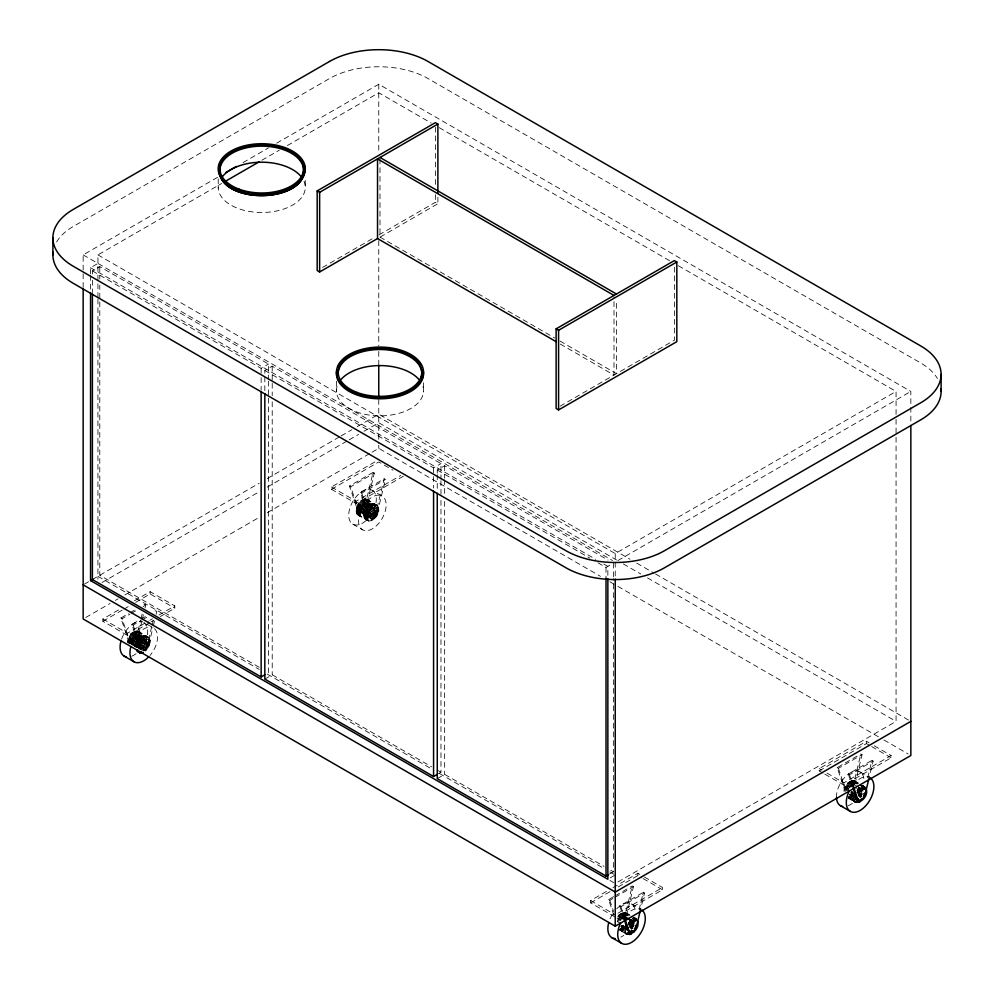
<?xml version="1.0" encoding="UTF-8"?>
<svg xmlns="http://www.w3.org/2000/svg" width="994" height="994" viewBox="0 0 994 994"><rect width="100%" height="100%" fill="white"/><g stroke="black" fill="none" stroke-linecap="round" stroke-linejoin="round"><path stroke-width="0.75" stroke-dasharray="4.97 3.73" d="M127.729 640.857L145.41 651.07L148.727 646.672L150.144 641.59L133.569 632.022L130.425 635.029L127.928 640.012L127.518 642.509L129.978 643.926M134.115 644.882C137.632 643.714 141.098 637.701 137.607 634.967C135.532 634.445 133.743 636.259 132.662 637.825C127.915 643.727 135.905 647.566 141.111 649.231A5.579 3.218 -60 0 0 141.657 649.939M146.404 642.658C146.752 635.601 138.029 641.292 138.651 645.715C138.303 652.772 147.013 647.082 146.404 642.658L134.525 635.787M378.739 508.841L362.835 499.659C372.8 496.602 368.575 512.966 362.164 514.793C352.535 517.911 356.187 502.243 362.164 500.044L378.739 509.611C380.081 516.395 366.885 527.168 365.966 516.221C364.624 509.437 377.832 498.665 378.739 509.611M359.816 509.959C358.983 505.809 367.097 499.187 367.656 505.909C368.476 510.071 360.375 516.694 359.816 509.959L371.334 516.619C375.347 515.252 377.024 504.915 370.924 507.797C366.898 509.164 365.22 519.489 371.334 516.619M137.445 647.392C136.613 640.795 149.448 630.979 150.144 641.59M843.931 791.311C843.583 785.633 853.622 775.482 856.555 784.017M129.344 642.832A5.579 3.218 -60 0 0 133.171 642.708A5.579 3.218 -60 0 0 136.414 637.713L140.639 620.306M140.986 618.852L142.39 613.049M141.869 621.014L137.657 638.421L136.414 637.713M142.217 619.56L143.621 613.758M145.025 607.955L145.733 605.048L144.49 604.34L141.869 605.855M151.722 626.705L147.51 644.112L148.74 644.833A5.579 3.218 -60 0 1 143.086 650.672M152.07 625.251L153.474 619.448M148.74 644.833L152.952 627.413M153.3 625.959L154.704 620.157M156.108 614.354L156.816 611.447L155.586 610.738L152.952 612.254M365.022 505.735L373.098 472.361L374.328 473.069L366.252 506.443L365.022 505.735A5.579 3.218 -60 0 1 361.269 511.04A5.579 3.218 -60 0 1 357.517 510.059L349.441 486.016L373.098 472.361M377.335 512.842L385.411 479.468L384.181 478.76L376.105 512.134L377.335 512.842A5.579 3.218 -60 0 1 373.582 518.16A5.579 3.218 -60 0 1 369.843 517.178L360.064 511.686M624.157 919.313L632.234 885.94L633.464 886.648L625.4 920.022M639.105 909.746L643.317 892.339L644.559 893.047L640.695 909.013M852.765 787.335L860.841 753.961L862.071 754.67L854.691 785.136M867.712 777.768L871.924 760.36L873.154 761.069L869.29 777.035M631.289 929.576L633.762 925.824L628.842 922.979M859.885 797.598L862.37 793.833L856.84 790.454M619.585 920.941C620.504 918.63 623.561 915.014 626.17 917.139M848.18 788.963L851.684 784.887L854.765 785.161M627.959 915.996C626.978 909.808 619.237 913.461 617.622 917.387L621.312 919.525M634.06 924.768L628.581 921.575L629.202 920.916M857.81 788.938L857.188 789.609L862.655 792.79M623.934 926.371L619.995 928.893L622.853 930.546M628.854 922.357C632.83 916.766 638.546 927.837 629.264 920.432M852.541 794.392L848.59 796.915L852.69 799.275M857.462 790.379C860.357 785.074 867.166 794.591 859.089 789.161M134.898 645.926C140.465 643.404 143.509 628.444 134.24 631.637L150.144 640.819M629.848 920.32L631.165 919.313M623.897 925.302L621.088 926.582L626.767 929.862M858.443 788.329L859.102 787.795M852.492 793.324L849.696 794.604L852.902 796.455M83.161 287.428L83.161 254.899L217.524 177.33M243.045 162.594L268.579 147.845M276.643 143.198L378.764 84.241L910.839 391.437L910.839 422.413M97.934 297.517L97.934 254.899L221.55 183.53M261.857 160.258L279.326 150.181M287.39 145.522L378.764 92.765L431.16 123.02M90.553 273.897L90.553 267.697L97.934 263.435M92.392 274.009L92.392 270.902L99.785 266.64L268.529 364.053L268.529 379.559M322.553 267.448L373.607 237.964M378.987 234.857L435.422 202.279L437.882 203.708L437.882 196.042M379.994 159.015L379.994 237.119L437.882 203.708M92.392 270.902L261.136 368.327L268.529 364.053M264.826 390.617L264.826 370.451L272.219 366.19L440.963 463.614L440.963 479.12M84.502 584.087L88.528 581.751M92.392 579.527L259.173 483.233M267.237 478.574L339.799 436.689M341.141 435.919L351.888 429.706M357.256 426.6L378.764 414.187L630.022 559.262M101.972 582.534L259.173 491.769M267.237 487.11L347.85 440.566M349.205 439.795L358.61 434.366M363.978 431.259L378.764 422.723L616.578 560.032M85.844 617.436L110.036 603.47M115.403 600.376L118.087 598.823M124.809 594.946L259.173 517.365M267.237 512.718L370.7 452.978M372.042 452.208L378.764 448.331L600.463 576.321M149.833 622.592L127.493 635.489L102.867 621.262L102.867 618.989L119.939 609.123M134.401 600.786L150.156 591.678L174.795 605.905L174.795 608.179L160.345 616.529M403.39 476.201L356.101 503.511L331.462 489.284L331.462 487.01L376.13 461.216M102.867 621.262L122.573 609.894M123.89 609.123L129.145 606.091M135.706 602.302L150.156 593.965L174.795 608.179M331.462 489.284L378.764 461.974L393.015 470.212M129.108 642.472A5.579 3.218 -60 0 1 128.922 642.049L120.846 617.995L128.735 613.447M130.04 612.689L136.613 608.887M120.846 617.995L122.076 618.703L129.965 614.155M131.27 613.397L136.526 610.366M143.099 606.564L145.733 605.048M349.441 486.016L350.683 486.725L374.328 473.069M140.005 648.448L131.929 624.394L139.819 619.846M141.123 619.088L146.379 616.056M368.6 516.47L360.536 492.415L384.181 478.76M131.929 624.394L133.159 625.102L141.049 620.554M142.366 619.796L147.621 616.765M360.536 492.415L361.766 493.123L385.411 479.468M102.867 618.989L127.493 633.215L148.516 621.076M149.833 620.318L152.455 618.802M159.028 615.013L174.795 605.905M331.462 487.01L356.101 501.237L400.768 475.443M151.15 621.834L153.772 620.318M264.826 370.451L433.57 467.876L440.963 463.614M437.261 473.107L437.261 470.013L444.653 465.739L608.042 560.069M560.069 406.223L674.367 340.234L674.367 265.187M264.826 679.076L272.219 674.814L431.582 766.821M97.934 254.899L615.236 553.559L896.066 391.437L896.066 417.766M597.966 562.79L606.005 567.425L612.167 563.871M617.933 560.541L910.839 391.437M438.491 773.655L440.963 772.226L440.963 497.733M437.261 778.625L444.653 774.363L604.017 866.37M609.695 873.912L613.397 871.788L613.397 578.67M610.316 877.826L615.236 874.981M617.933 881.964L896.066 721.383L896.066 436.354M644.385 877.019L662.538 887.505L662.538 889.779L615.236 917.077L590.61 902.863L590.61 900.589L607.682 890.723M612.938 887.692L637.899 873.279L643.093 876.273M823.094 773.121L819.205 770.884L819.205 768.611L866.507 741.3L869.091 742.791M590.61 902.863L610.316 891.481M618.193 886.934L637.899 875.552L641.789 877.801M819.205 770.884L866.507 743.574L870.396 745.823M613.82 915.151L608.589 899.595L613.845 896.551M615.162 895.793L632.234 885.94M845.26 791.659L837.184 767.604L860.841 753.961M608.589 899.595L609.819 900.303L613.758 898.029M615.075 897.271L633.464 886.648M837.184 767.604L838.414 768.325L862.071 754.67M623.946 918.717L619.672 905.994L643.317 892.339M852.554 786.739L848.267 774.015L871.924 760.36M619.672 905.994L620.902 906.702L644.559 893.047M848.267 774.015L849.51 774.724L873.154 761.069M617.87 913.287L662.538 887.505M826.983 773.096L843.844 782.825L891.133 755.527L891.133 757.801L843.844 785.098L824.386 773.879M861.102 786.639L861.748 786.428M632.495 918.618L636.023 918.655M862.394 786.291L864.618 786.676M132.662 644.87L131.63 644M439.224 127.679L670.329 261.111M678.393 265.758L896.066 391.437M379.994 237.119L554.664 337.972M560.044 341.079L616.466 373.657L616.466 300.138M560.268 344.048L614.006 375.073L614.006 296.97M636.744 563.138L654.201 573.215M655.555 573.998L910.839 721.383M623.3 563.909L640.77 573.998M647.492 577.874L896.066 721.383M83.161 254.899L612.553 560.541M90.553 267.697L595.754 559.386M603.818 564.033L607.856 566.369L607.856 577.203M437.261 470.013L589.927 558.156M609.869 581.751L616.578 585.628M617.933 586.41L878.597 736.902M883.964 740.008L908.156 753.974M874.285 745.786L891.133 755.527M871.688 746.569L891.133 757.801M372.253 490.328A19.507 11.269 -60 0 1 366.078 520.558A19.507 11.269 -60 0 1 349.18 510.792A19.507 11.269 -60 0 1 372.253 490.328L382.106 496.018A19.507 11.269 -60 0 1 375.931 526.236A19.507 11.269 -60 0 1 359.033 516.482A19.507 11.269 -60 0 1 382.106 496.018M859.996 771.928L868.619 776.91M366.525 499.162L377.322 505.399M854.268 780.762L861.376 784.862M862.158 785.26L865.066 786.999M365.978 499.025L377.72 505.797M853.722 780.625L861.115 784.887M861.761 785.26L865.463 787.397M365.407 498.976L378.055 506.269M853.15 780.563L860.866 785.024M862.096 785.732L865.799 787.869M364.798 499.013L378.329 506.828M852.541 780.601L861.152 785.583M862.37 786.291L866.072 788.416M364.152 499.137L378.528 507.437M851.895 780.737L860.518 785.707M861.351 786.192L866.271 789.037M363.506 499.361L378.677 508.12M851.249 780.949L856.169 783.794M861.487 786.863L866.408 789.708M850.578 781.259L855.511 784.104M861.562 787.596L866.482 790.441M849.907 781.644L858.53 786.614M860.319 787.658L864.022 789.783M365.283 502.417A5.554 3.206 -60 0 1 363.518 511.015A5.554 3.206 -60 0 1 358.71 508.245A5.554 3.206 -60 0 1 365.283 502.417L375.136 508.108A5.554 3.206 -60 0 1 373.371 516.706A5.554 3.206 -60 0 1 368.563 513.935A5.554 3.206 -60 0 1 375.136 508.108M853.026 784.017L857.946 786.85M858.878 787.422L862.879 789.696M361.505 500.516L378.677 510.419M849.249 782.104L854.169 784.949M858.667 787.583L863.948 790.603M365.146 502.889L374.788 508.468M858.841 787.919L862.531 790.056M364.748 502.976L374.912 508.841M858.965 788.304L862.655 790.441M360.847 501.051L378.528 511.264M848.59 782.651L853.511 785.496M858.878 788.59L863.811 791.435M363.941 503.287L375.049 509.698M851.684 784.887L854.144 786.304M360.213 501.659L378.329 512.121M847.957 783.247L856.579 788.23M857.449 788.739L862.792 791.771M363.121 503.809L374.999 510.68M850.864 785.409L855.784 788.254M857.822 789.422L862.742 792.268M359.604 502.318L378.055 512.979M847.335 783.918L852.268 786.763M362.325 504.517L374.788 511.711M857.611 790.466L862.531 793.311M819.205 768.611L821.802 770.101M359.02 503.051L377.72 513.836M846.764 784.639L851.684 787.484M361.592 505.374L374.415 512.767M857.238 791.522L862.158 794.368M358.474 503.809L377.322 514.693M846.217 785.409L849.92 787.546M857.673 792.019L862.606 794.865M361.257 505.847L374.179 513.302M856.99 792.044L861.922 794.889M357.977 504.617L376.875 515.526M845.72 786.217L848.18 787.633M856.716 792.553L862.158 795.697M360.685 506.841L373.595 514.308M858.878 794.479L861.338 795.896M357.529 505.449L376.378 516.333M845.273 787.049L848.975 789.174M857.959 794.368L861.661 796.505M360.437 507.375L373.259 514.768M858.543 794.951L861.003 796.368M360.238 507.897L372.912 515.215M858.182 795.386L860.655 796.815M357.144 506.306L375.831 517.104M844.875 787.894L849.808 790.739M851.038 791.448L854.728 793.585M858.654 795.846L861.115 797.275M360.064 508.431L372.526 515.625M851.498 792.156L855.2 794.293M356.809 507.164L375.26 517.824M844.552 788.764L849.472 791.609M850.702 792.317L855.076 794.815M359.853 509.462L371.744 516.333M356.535 508.033L374.651 518.483M851.659 793.895L854.132 795.312M359.816 510.444L370.924 516.855M851.249 794.169L854.939 796.306M356.324 508.878L374.005 519.092M850.056 793.908L854.989 796.753M359.94 511.301L370.103 517.178M850.143 794.318L852.927 795.921M357.517 510.059L358.747 510.779L350.683 486.725M850.069 794.579L852.74 796.119M356.187 509.723L373.359 519.626M358.573 511.363L370.886 518.483M849.336 794.579L854.579 797.71M356.113 510.531L372.688 520.098M850.019 795.685L852.479 797.101M356.113 511.301L372.017 520.483M849.907 796.393L852.479 797.871M356.187 512.034L371.358 520.781M848.851 796.467L852.939 798.828M356.324 512.705L370.7 521.005M356.535 513.314L370.066 521.129M849.187 797.747L852.902 799.897M356.809 513.873L369.457 521.167M848.242 797.598L852.268 799.921M357.144 514.345L368.873 521.117M848.578 798.07L852.914 800.58M357.529 514.743L368.327 520.98M848.18 798.083L852.666 800.605M352.746 524.124L362.599 529.814M643.093 878.547L662.538 889.779M259.148 667.26L99.785 575.253L99.785 285.241M438.279 770.685L440.963 772.226M610.714 870.235L613.397 871.788M97.934 576.321L259.173 669.409M267.237 674.069L431.16 768.71M439.224 773.357L604.489 868.781M609.869 871.887L613.894 874.211M609.869 880.411L613.894 882.747M151.051 626.58L143.658 622.306A19.507 11.269 -60 0 1 140.166 649.79M631.401 903.906L641.254 909.597A19.507 11.269 -60 0 0 622.816 919.127M137.93 631.14L148.727 637.378M625.673 912.74L632.768 916.841M633.054 917.002L636.471 918.978M137.383 631.004L149.125 637.775M625.127 912.604L632.519 916.866M633.166 917.238L636.856 919.375M136.812 630.954L149.448 638.26M624.543 912.542L632.271 917.002M633.501 917.711L637.191 919.848M136.19 630.991L149.721 638.807M623.934 912.591L628.867 915.437M633.774 918.27L637.465 920.394M135.557 631.115L149.932 639.415M623.3 912.716L631.513 917.462M632.743 918.17L636.446 920.307M134.898 631.339L150.069 640.099M622.642 912.927L627.574 915.772M632.892 918.841L636.582 920.978M621.983 913.237L626.903 916.083M632.954 919.574L635.427 920.991M621.312 913.623L629.935 918.605M631.724 919.636L635.427 921.773M136.675 634.396L146.528 640.086M625.015 916.48L629.04 918.692M629.861 919.276L634.271 921.686M132.898 632.495L150.069 642.41M620.641 914.082L629.264 919.065M629.587 919.288L635.352 922.581M136.538 634.868L146.193 640.447M624.282 916.468L629.214 919.313M630.233 919.91L633.936 922.034M136.153 634.955L146.317 640.819M623.897 916.543L628.817 919.388M630.37 920.282L634.06 922.42M132.252 633.029L149.932 643.242M619.995 914.629L628.618 919.599M630.283 920.568L635.216 923.414M135.346 635.265L146.441 641.689M623.076 916.866L628.009 919.711M131.606 633.638L149.721 644.1M619.349 915.238L627.599 919.947M634.184 923.749L628.842 920.717A9.045 5.218 -60 0 1 628.581 921.575M629.214 921.401L634.147 924.246M130.997 634.309L149.448 644.957M618.74 915.896L624.319 919.139M133.73 636.495L146.193 643.69M621.474 918.096L623.934 919.512M629.003 922.444L633.936 925.29M130.425 635.029L149.125 645.827M590.61 900.589L615.236 914.803M618.169 916.617L623.089 919.462M628.245 922.444L633.166 925.277M133.345 636.905L146.019 644.224M132.997 637.353L145.82 644.758M628.63 923.501L633.563 926.346M129.879 635.787L148.727 646.672M629.078 923.998L634.01 926.843M132.662 637.825L145.571 645.28M628.394 924.022L633.315 926.868M129.382 636.595L148.28 647.504M617.125 918.195L620.815 920.32M628.121 924.544L633.563 927.675M132.078 638.831L145 646.286M630.271 926.458L632.743 927.874M128.934 637.427L147.783 648.312M629.364 926.346L633.054 928.483M131.842 639.353L144.664 646.759M629.947 926.93L632.408 928.346M131.63 639.875L144.304 647.193M629.587 927.365L632.047 928.794M128.537 638.285L147.236 649.082M131.469 640.409L143.931 647.603M128.201 639.142L146.665 649.803M617.175 921.45L620.877 923.588M131.258 641.453L143.136 648.312M127.928 640.012L146.043 650.461M623.064 925.874L625.524 927.29M131.208 642.422L142.316 648.834M621.424 925.439L623.884 926.855M621.461 925.886L624.095 927.439M128.922 642.049L130.152 642.758L122.076 618.703M131.345 643.28L141.508 649.157M621.548 926.296L624.319 927.899M621.474 926.557L624.133 928.098M127.592 641.702L143.521 650.896A9.045 5.218 -60 0 0 148.889 639.863A9.045 5.218 -60 0 0 142.415 636.868A9.045 5.218 -60 0 0 136.141 647.479M131.121 644.013L140.974 649.703M620.741 926.557L625.984 929.688M621.424 927.663L623.884 929.079M621.312 928.371L623.884 929.85M620.256 928.446L624.344 930.806M620.591 929.725L623.064 931.167M619.647 929.576L622.443 931.192M619.399 929.713L623.089 931.85M619.585 930.061L624.518 932.906M849.51 774.724L853.299 786.043M838.414 768.325L846.49 792.367M620.902 906.702L624.704 918.021M609.819 900.303L613.621 911.622M361.766 493.123L369.843 517.178M133.159 625.102L141.235 649.157M896.066 419.319L896.066 434.813M866.507 741.3L866.507 743.574M843.844 782.825L843.844 785.098M637.899 873.279L637.899 875.552M615.236 553.559L615.236 577.589M613.397 563.163L613.397 577.116M606.005 567.425L606.005 578.284M444.653 465.739L444.653 478.151M444.653 479.704L444.653 495.211M444.653 501.411L444.653 774.363M440.963 480.674L440.963 496.18M437.261 474.66L437.261 490.166M435.422 127.232L435.422 186.959M435.422 194.625L435.422 202.279M433.57 467.876L433.57 488.042M423.481 382.727L423.481 392.034M378.764 84.241L378.764 153.188M378.764 240.697L378.764 346.036M378.764 351.466L378.764 364.624M378.764 399.489L378.764 443.672M378.764 445.225L378.764 448.331M356.101 501.237L356.101 503.511M336.506 381.174L336.506 392.034M305.27 180.349L305.27 186.561M272.219 366.19L272.219 381.696M272.219 383.249L272.219 395.649M272.219 401.862L272.219 674.814M268.529 381.112L268.529 396.618M268.529 398.172L268.529 672.677M261.136 368.327L261.136 376.08M261.136 377.633L261.136 390.033M218.22 178.833L218.22 188.139M150.156 591.678L150.156 593.965M127.493 633.215L127.493 635.489M99.785 266.64L99.785 279.041M97.934 299.057L97.934 579.167M92.392 280.209L92.392 292.609M90.553 275.45L90.553 290.931M56.596 241.977A69.679 40.22 0 0 1 73.307 226.458L329.499 78.551A69.679 40.22 0 0 1 428.029 78.551L920.692 362.984A69.679 40.22 0 0 1 937.404 378.503M422.997 386.79A43.55 25.136 0 0 1 377.708 415.827A43.55 25.136 0 0 1 337.923 384.218M304.04 181.355A43.55 25.136 0 0 1 263.124 212.48A43.55 25.136 0 0 1 218.891 182.896M846.366 790.354A5.554 3.206 -60 0 1 849.833 784.552A5.554 3.206 -60 0 1 853.908 785.086M852.38 791.386A5.554 3.206 -60 0 1 851.224 792.653M836.463 797.61A19.507 11.269 -60 0 1 848.801 773.817A19.507 11.269 -60 0 1 863.873 778.464M863.562 785.248A19.507 11.269 -60 0 1 858.928 796.194M852.405 803.314A19.507 11.269 -60 0 1 848.081 805.799M852.579 785.496A19.507 11.269 -60 0 1 868.781 777.122M845.509 790.329A9.045 5.218 -60 0 1 851.808 781.967A9.045 5.218 -60 0 1 857.648 784.055M852.479 796.244A9.045 5.218 -60 0 1 848.578 797.784M862.345 785.595A9.045 5.218 -60 0 1 864.83 787.708M857.325 792.914A5.554 3.206 -60 0 1 863.6 790.429M616.702 908.789A19.507 11.269 -60 0 1 635.427 912.02M634.967 917.238A19.507 11.269 -60 0 1 630.333 928.172M623.797 935.292A19.507 11.269 -60 0 1 620.927 937.131M610.08 918.804A19.507 11.269 -60 0 1 614.13 911.784M617.51 920.593A9.045 5.218 -60 0 1 623.872 913.648A9.045 5.218 -60 0 1 629.053 916.033M623.872 928.234A9.045 5.218 -60 0 1 619.97 929.775M633.75 917.574A9.045 5.218 -60 0 1 636.235 919.686M617.846 921.823A5.554 3.206 -60 0 1 622.058 916.058A5.554 3.206 -60 0 1 625.574 918.307M628.717 924.892A5.554 3.206 -60 0 1 635.004 922.407M141.285 649.852A5.554 3.206 -60 0 1 141.856 642.025A5.554 3.206 -60 0 1 147.659 642.087A5.554 3.206 -60 0 1 142.738 649.865M130.612 643.578A5.554 3.206 -60 0 1 133.221 635.129A5.554 3.206 -60 0 1 137.731 638.024A5.554 3.206 -60 0 1 131.593 644.211M154.48 628.68A19.507 11.269 -60 0 1 150.019 655.468M132.19 642.894A19.507 11.269 -60 0 1 151.274 627.202M136.066 653.692A19.507 11.269 -60 0 1 131.742 656.189M121.616 639.067A19.507 11.269 -60 0 1 142.589 621.822M128.822 642.41A9.045 5.218 -60 0 1 135.693 632.246A9.045 5.218 -60 0 1 141.533 636.359A9.045 5.218 -60 0 1 135.47 647.094M372.775 518.383A9.045 5.218 -60 0 0 375.645 504.368A9.045 5.218 -60 0 0 364.947 513.861A9.045 5.218 -60 0 0 372.775 518.383M365.382 514.109A9.045 5.218 -60 0 0 368.252 500.106A9.045 5.218 -60 0 0 357.554 509.599A9.045 5.218 -60 0 0 365.382 514.109"/><path stroke-width="1.49" d="M624.431 920.133L627.748 930.036L628.978 930.757A5.579 3.218 -60 0 0 632.731 931.726A5.579 3.218 -60 0 0 636.483 926.42L640.347 910.467M853.026 788.155L856.343 798.058L857.586 798.766A5.579 3.218 -60 0 0 861.326 799.748A5.579 3.218 -60 0 0 865.078 794.442L868.942 778.476M626.767 925.737L626.605 929.527L628.854 930.831M855.362 793.759L855.362 797.884L858.257 798.629M219.935 163.264C208.864 205 308.14 206.491 304.81 166.607M626.531 924.718C619.473 942.213 641.304 932.546 637.676 921.016M855.126 792.74C848.068 810.234 869.899 800.568 866.271 789.037M219.823 163.525C209.361 205.112 308.587 206.404 304.76 166.346M221.438 160.78L222.209 159.823M225.588 172.67L236.336 166.47M225.588 181.206L259.173 161.811M556.23 341.725L377.534 238.548L319.633 271.971L317.173 270.542L317.173 190.898L435.422 122.635L437.882 124.064L437.882 192.985M317.173 190.898L319.633 192.327L437.882 124.064M90.553 292.484L90.553 580.595L93.014 579.167M556.118 328.852L674.367 260.59L676.827 262.006L676.827 341.65L558.578 409.926L556.118 408.497L556.118 328.852L558.578 330.281L676.827 262.006M92.392 294.162L92.392 579.527L261.136 676.939L264.826 674.814M264.826 393.723L264.826 679.076L433.57 776.5L437.261 774.363M437.261 493.272L437.261 778.625L606.005 876.049L608.465 874.633M910.839 721.383L615.236 892.053L83.161 584.857M83.161 288.981L83.161 618.989L615.236 926.184L910.839 755.527L910.839 425.507M143.422 652.462L139.732 652.959L137.445 649.703M379.994 157.474L616.466 294.013M614.006 295.429L377.534 158.903L377.534 238.548M863.848 793.734L865.078 794.442M854.84 799.238L859.76 802.083M840.489 805.712L850.342 811.402M90.553 580.595L607.856 879.255L607.856 578.756M635.253 925.712L636.483 926.42M631.327 930.645L633.787 932.061M628.705 932.633L631.165 934.062M628.034 932.944L630.494 934.36M139.632 651.567L142.105 652.983M627.376 933.155L629.848 934.584M138.998 651.691L141.459 653.108M138.39 651.729L140.85 653.145M124.151 656.102L134.004 661.793A19.507 11.269 -60 0 0 148.702 656.91M611.894 937.702L621.747 943.381M296.485 155.163L298.275 156.592M300.548 158.866L298.759 157.027M302.723 161.761L303.245 162.767M303.816 163.774L304.375 165.315M853.784 787.447L857.586 798.766M625.176 919.438L628.978 930.757M941.107 374.365L941.107 391.437M615.236 579.142L615.236 926.184M606.005 578.284L606.005 876.049M558.578 330.281L558.578 409.926M433.57 491.135L433.57 776.5M378.764 365.407L378.764 396.395M319.633 192.327L319.633 271.971M261.136 391.586L261.136 676.939M52.893 237.839L52.893 254.899M940.958 388.803A69.679 40.22 0 0 1 920.692 419.878L664.501 567.785A69.679 40.22 0 0 1 565.971 567.785L73.307 283.34A69.679 40.22 0 0 1 53.042 252.265M341.19 379.31A43.55 25.136 0 0 1 379.994 365.581A43.55 25.136 0 0 1 418.797 379.31M422.997 369.718A43.55 25.136 0 0 1 379.994 398.793A43.55 25.136 0 0 1 336.978 369.718M337.923 367.146A43.55 25.136 0 0 1 339.339 364.649M418.797 362.238A43.55 25.136 0 0 1 420.648 364.649M221.438 177.851A43.55 25.136 0 0 1 260.378 162.221A43.55 25.136 0 0 1 300.958 176.41M220.009 171.54A41.81 24.129 0 0 1 263.944 146.18A41.81 24.129 0 0 1 303.046 174.062M222.718 178.932A41.81 24.129 0 0 1 221.376 176.522M338.246 374.912A41.81 24.129 0 0 1 382.181 349.553A41.81 24.129 0 0 1 421.282 377.434M419.021 382.305A41.81 24.129 0 0 1 417.244 384.616M858.319 799.586A5.554 3.206 -60 0 1 856.306 795.523M842.726 806.519A19.507 11.269 -60 0 1 836.463 797.61M869.849 777.619A19.507 11.269 -60 0 1 870.185 799.549A19.507 11.269 -60 0 1 851.05 811.763A19.507 11.269 -60 0 1 849.373 790.677M864.83 793.001A9.045 5.218 -60 0 1 864.233 794.728M863.836 795.573A9.045 5.218 -60 0 1 863.388 796.405M861.773 798.704A9.045 5.218 -60 0 1 853.498 800.915M630.879 931.328A5.554 3.206 -60 0 1 627.699 927.514M615.385 938.609A19.507 11.269 -60 0 1 608.763 922.531M642.223 910.28A19.507 11.269 -60 0 1 640.906 932.707A19.507 11.269 -60 0 1 622.095 943.567A19.507 11.269 -60 0 1 620.778 922.656M636.235 924.979A9.045 5.218 -60 0 1 635.626 926.706M635.241 927.564A9.045 5.218 -60 0 1 634.793 928.396M633.166 930.682A9.045 5.218 -60 0 1 624.567 932.422M134.004 661.793A19.507 11.269 -60 0 1 130.873 646.622M126.387 656.91A19.507 11.269 -60 0 1 121.02 640.931M141.521 652.052A9.045 5.218 -60 0 1 136.551 650.275M329.499 61.479L73.307 209.386A69.679 40.22 0 0 0 73.307 266.28L565.971 550.713A69.679 40.22 0 0 0 664.501 550.713L920.692 402.806A69.679 40.22 0 0 0 920.692 345.924L428.029 61.479A69.679 40.22 0 0 0 329.499 61.479M238.038 189.941A43.55 25.136 0 0 0 305.233 170.173A43.55 25.136 0 0 0 241.977 146.453A43.55 25.136 0 0 0 238.038 189.941M238.982 189.096A41.81 24.129 0 0 0 303.493 170.123A41.81 24.129 0 0 0 242.772 147.348A41.81 24.129 0 0 0 238.982 189.096M356.274 393.313A43.55 25.136 0 0 0 423.481 373.545A43.55 25.136 0 0 0 360.226 349.826A43.55 25.136 0 0 0 356.274 393.313M357.219 392.468A41.81 24.129 0 0 0 421.742 373.495A41.81 24.129 0 0 0 361.008 350.733A41.81 24.129 0 0 0 357.219 392.468"/></g></svg>
